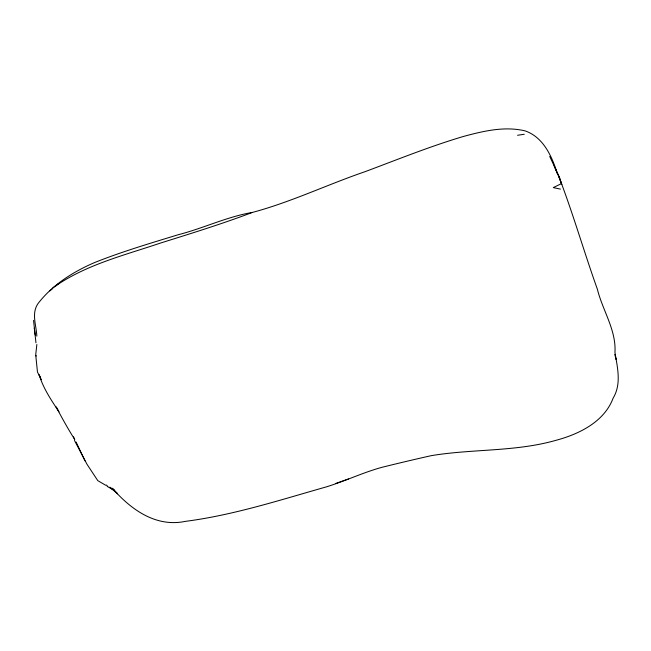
<?xml version="1.0" encoding="UTF-8"?>
<svg xmlns="http://www.w3.org/2000/svg" width="651" height="651" viewBox="0 0 651 651"><rect width="100%" height="100%" fill="white"/><g stroke="black" fill="none" stroke-linecap="round" stroke-linejoin="round"><path stroke-width="0.98" d="M36.855 344.509L35.74 354.478L36.228 356.089M34.267 328.218L35.252 335.062M557.215 173.264C551.869 156.175 543.341 137.239 525.178 130.9C504.59 125.977 483.335 131.071 463.374 136.474C430.018 146.369 397.745 159.462 365.187 171.628C327.404 184.559 291.062 202.087 252.45 212.413C226.987 216.718 203.381 228.298 178.366 234.685C150.283 243.271 122.071 251.603 94.769 262.483C73.262 271.67 52.519 284.788 38.083 303.488C31.134 313.383 36.391 325.305 36.83 336.144M49.826 290.907L52.715 288.499M54.879 286.692L58.484 283.681M52.845 287.888C84.72 264.965 123.666 255.509 160.341 243.108C191.215 233.424 222.17 223.871 252.45 212.413M549.737 156.443L559.543 177.536L561.756 184.534L557.915 174.216L561.504 183.598L553.269 187.602L560.446 189.115M114.56 490.431L109.742 487.176L117.603 493.783L112.322 488.25C130.761 509.342 155.646 527.579 185.397 521.361C233.457 515.153 279.718 500.106 326.175 486.932C345.038 481.138 362.835 472.569 381.893 467.328C398.339 463.252 414.809 459.329 431.353 455.643C472.667 448.775 515.446 451.908 556.1 440.279C579.024 434.144 604.226 421.889 613.087 398.249C621.672 383.976 617.449 367.62 614.959 352.427C616.367 330.13 602.533 310.315 597.366 289.19C584.834 254.191 574.475 218.386 561.504 183.598M335.428 483.547L348.464 478.973M517.561 135.278L524.258 134.261M107.195 486.427L114.552 490.52M105.731 485.28L97.805 480.658L87.006 464.293L74.434 440.377M106.463 485.036L107.692 486.411M59.054 411.871C51.274 400.267 43.251 388.265 39.141 374.813L40.037 376.628M57.801 409.381L56.149 406.948C62.048 418.072 68.005 428.887 74.735 439.515L73.473 436.797M41.42 379.704L37.465 372.038L35.789 355.592M76.086 442.029L84.996 460.884M554.091 165.582L557.166 173.28M614.813 354.421L615.976 359.23L615.561 357.48M33.543 320.39L35.96 342.817"/></g></svg>
